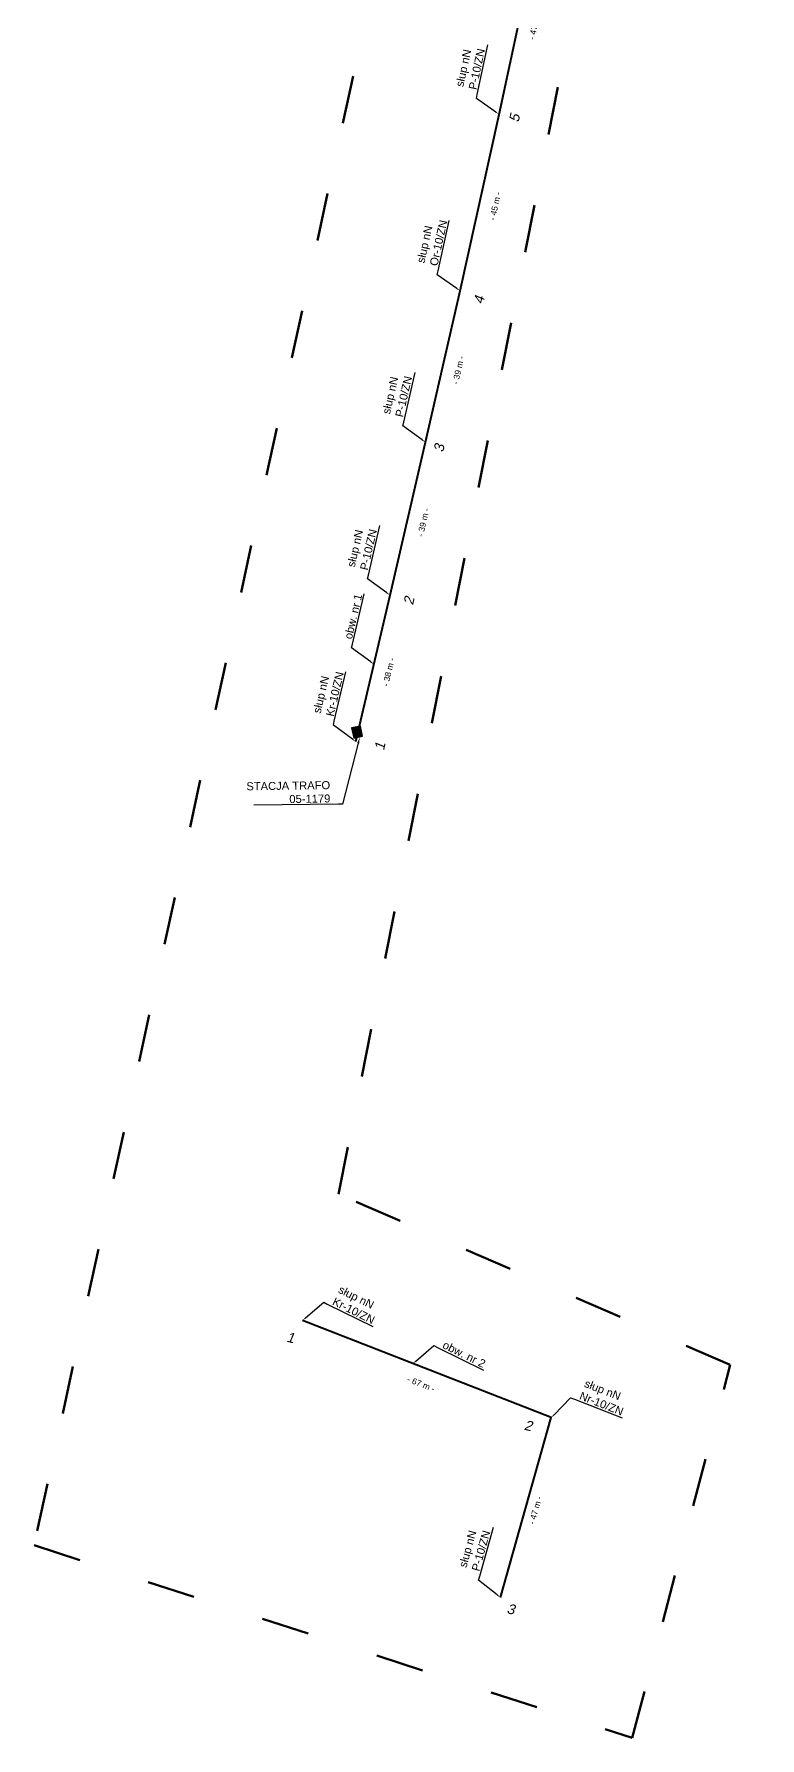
# Model space of a CAD drawing. Header units: metres. Extents: x 7540933 to 7542866, y 5787373 to 5789259.
# Drawn here: x 7541883.4 to 7542064.9, y 5787715.6 to 5788141.4 of the extents above; entities that cross this region are included whole.
import ezdxf
from ezdxf import colors
from ezdxf.entities.mleader import LeaderData, LeaderLine
from ezdxf.math import Vec2, Vec3

# ---------------------------------------------------------------- set-up
doc = ezdxf.new("R2010")
doc.units = ezdxf.units.M
doc.header["$MEASUREMENT"] = 0
doc.linetypes.add('ACAD_ISO03W100', pattern=[30, 12, -18])
for name, color, linetype, lineweight in [('!TELE', 30, 'Continuous', 40), ('!trafo', 6, 'ACAD_ISO03W100', 50), ('_numery slupow etap 4 cz. 2', 7, 'Continuous', 40)]:
    doc.layers.add(name, color=color, linetype=linetype, lineweight=lineweight)
for name, color, linetype in [('!wymiary', 7, 'Continuous'), ('_MM opisy', 7, 'Continuous'), ('_mm trafo', 3, 'Continuous')]:
    doc.layers.add(name, color=color, linetype=linetype)
doc.styles.get("Standard").update_dxf_attribs({"font": 'arial.ttf'})
doc.dimstyles.new('opis linie', dxfattribs={"dimtxt": 1.5, "dimasz": 0.18, "dimexe": 0.18, "dimexo": 0.0625, "dimgap": 2.5, "dimtad": 4, "dimdec": 0, "dimzin": 0, "dimdsep": 46, "dimtxsty": 'Standard', "dimcen": 0.09, "dimse1": 1, "dimse2": 1, "dimsd1": 1, "dimsd2": 1, "dimclrt": 256, "dimadec": 0, "dimazin": 0, "dimtfac": 1, "dimtdec": 0, "dimtofl": 0, "dimtmove": 0, "dimatfit": 3, "dimfxl": 1, "dimtfill": 1, "dimtolj": 1, "dimtzin": 0, "dimarcsym": 0})

# ---------------------------------------------------------------- blocks, each defined once
blk = doc.blocks.new('*D203')
at = {"layer": '!wymiary', "insert": (7541980.15, 5787804.05), "char_height": 1.5, "attachment_point": 5, "rotation": 338.6508, "bg_fill": 3, "box_fill_scale": 1.25, "bg_fill_color": 257, "bg_fill_transparency": 0}
blk.add_mtext('\\A1;- 67 m -', dxfattribs=at)
blk = doc.blocks.new('*D204')
at = {"layer": '!wymiary', "insert": (7542008.7343, 5787772.4921), "char_height": 1.5, "attachment_point": 5, "rotation": 74.201313, "bg_fill": 3, "box_fill_scale": 1.25, "bg_fill_color": 257, "bg_fill_transparency": 0}
blk.add_mtext('\\A1;- 47 m -', dxfattribs=at)
blk = doc.blocks.new('*D255')
at = {"layer": '!wymiary', "insert": (7541972.05, 5787981.96), "char_height": 1.5, "attachment_point": 5, "rotation": 76.8267, "bg_fill": 3, "box_fill_scale": 1.25, "bg_fill_color": 257, "bg_fill_transparency": 0}
blk.add_mtext('\\A1;- 38 m -', dxfattribs=at)
blk = doc.blocks.new('*D256')
at = {"layer": '!wymiary', "insert": (7541980.74, 5788019.38), "char_height": 1.5, "attachment_point": 5, "rotation": 77.0287, "bg_fill": 3, "box_fill_scale": 1.25, "bg_fill_color": 257, "bg_fill_transparency": 0}
blk.add_mtext('\\A1;- 39 m -', dxfattribs=at)
blk = doc.blocks.new('*D257')
at = {"layer": '!wymiary', "insert": (7541989.48, 5788057.43), "char_height": 1.5, "attachment_point": 5, "rotation": 77.1061, "bg_fill": 3, "box_fill_scale": 1.25, "bg_fill_color": 257, "bg_fill_transparency": 0}
blk.add_mtext('\\A1;- 39 m -', dxfattribs=at)
blk = doc.blocks.new('*D258')
at = {"layer": '!wymiary', "insert": (7541998.69, 5788098.42), "char_height": 1.5, "attachment_point": 5, "rotation": 77.5071, "bg_fill": 3, "box_fill_scale": 1.25, "bg_fill_color": 257, "bg_fill_transparency": 0}
blk.add_mtext('\\A1;- 45 m -', dxfattribs=at)
blk = doc.blocks.new('*D259')
at = {"layer": '!wymiary', "insert": (7542008.55, 5788143.58), "char_height": 1.5, "attachment_point": 5, "rotation": 77.8326, "bg_fill": 3, "box_fill_scale": 1.25, "bg_fill_color": 257, "bg_fill_transparency": 0}
blk.add_mtext('\\A1;- 47 m -', dxfattribs=at)
blk = doc.blocks.new('trafo')
at = {"layer": '_mm trafo'}
h = blk.add_hatch(color=256, dxfattribs=at)
h.dxf.hatch_style = 1
h.paths.add_polyline_path([(-1.15, 1.02), (-0.52, -1.51), (1.64, -0.96), (1.01, 1.59)])
at = {"layer": '_mm trafo', "flags": 128}
blk.add_lwpolyline([(-0.52, -1.52), (1.64, -0.96), (0.98, 1.58), (-1.17, 0.99), (-0.52, -1.52)], close=True, dxfattribs=at)

msp = doc.modelspace()

# ---------------------------------------------------------------- linework, layer by layer
at = {"layer": '!TELE', "elevation": 175.02}
msp.add_lwpolyline([(7541963.86, 5787964.59), (7541972.42, 5788001.16), (7541981.23, 5788039.41), (7541989.89, 5788077.24), (7541999.66, 5788121.33), (7542009.62, 5788167.53), (7542019.14, 5788218.2), (7542028.41, 5788269.98), (7542036.77, 5788321.33), (7542045.68, 5788373.42), (7542045.99, 5788397.48), (7542053.1, 5788426.18), (7542064.05, 5788472.74)], dxfattribs=at)
at = {"layer": '!TELE'}
msp.add_lwpolyline([(7541999.97, 5787750.7), (7542012.69, 5787795.64), (7541950.54, 5787819.93)], dxfattribs=at)

# ---------------------------------------------------------------- next in the draw order: leaders
at = {"layer": '_MM opisy'}
ml = msp.add_multileader_mtext('Standard', dxfattribs=at)
ml.set_content('\\pxql;słup nN\\PP-10/ZN', color=256)
ml.set_leader_properties()
ml.build(insert=Vec2(0, 0))
ml.multileader.update_dxf_attribs({"has_text_frame": 1, "text_left_attachment_type": 5, "text_right_attachment_type": 5, "dogleg_length": 1, "arrow_head_size": 1})
ctx = ml.context
ctx.base_point, ctx.char_height, ctx.arrow_head_size, ctx.landing_gap_size, ctx.plane_origin, ctx.plane_x_axis, ctx.plane_y_axis = Vec3(7541994.18, 5788126.31), 2, 1, 1, Vec3(7542001.41, 5788122.71), Vec3(0.210769, 0.977536), Vec3(-0.977536, 0.210769)
ctx.left_attachment, ctx.right_attachment = 5, 5
notes = []
notes.append((ctx, [(0, (1, 1, 0), (7541993.97, 5788125.33), (0.210769, 0.977536), 1, [(0, [(7541999.66, 5788121.33), (7541993.97, 5788125.33)], 0, [])])]))
ctx.mtext.insert, ctx.mtext.text_direction, ctx.mtext.rotation, ctx.mtext.flow_direction = Vec3(7541988.75, 5788128.5), Vec3(0.210769, 0.977536), 1.358435, 5
ctx.mtext.has_bg_fill, ctx.mtext.bg_color, ctx.mtext.bg_scale_factor, ctx.mtext.bg_transparency, ctx.mtext.use_window_bg_color = 1, -1023410175, 1, 0, 1
ml = msp.add_multileader_mtext('Standard', dxfattribs=at)
ml.set_content('\\pxql;słup nN\\POr-10/ZN', color=256)
ml.set_leader_properties()
ml.build(insert=Vec2(0, 0))
ml.multileader.update_dxf_attribs({"has_text_frame": 1, "text_left_attachment_type": 5, "text_right_attachment_type": 5, "dogleg_length": 1, "arrow_head_size": 1})
ctx = ml.context
ctx.base_point, ctx.char_height, ctx.arrow_head_size, ctx.landing_gap_size, ctx.plane_origin, ctx.plane_x_axis, ctx.plane_y_axis = Vec3(7541984.44, 5788082.25), 2, 1, 1, Vec3(7541991.65, 5788078.61), Vec3(0.216318, 0.976323), Vec3(-0.976323, 0.216318)
ctx.left_attachment, ctx.right_attachment = 5, 5
notes.append((ctx, [(0, (1, 1, 0), (7541984.22, 5788081.27), (0.216318, 0.976323), 1, [(0, [(7541989.89, 5788077.24), (7541984.22, 5788081.27)], 0, [])])]))
ctx.mtext.insert, ctx.mtext.text_direction, ctx.mtext.rotation, ctx.mtext.flow_direction = Vec3(7541979.02, 5788084.47), Vec3(0.216318, 0.976323), 1.352754, 5
ctx.mtext.has_bg_fill, ctx.mtext.bg_color, ctx.mtext.bg_scale_factor, ctx.mtext.bg_transparency, ctx.mtext.use_window_bg_color = 1, -1023410175, 1, 0, 1
ml = msp.add_multileader_mtext('Standard', dxfattribs=at)
ml.set_content('\\pxql;słup nN\\PP-10/ZN', color=256)
ml.set_leader_properties()
ml.build(insert=Vec2(0, 0))
ml.multileader.update_dxf_attribs({"has_text_frame": 1, "text_left_attachment_type": 5, "text_right_attachment_type": 5, "dogleg_length": 1, "arrow_head_size": 1})
ctx = ml.context
ctx.base_point, ctx.char_height, ctx.arrow_head_size, ctx.landing_gap_size, ctx.plane_origin, ctx.plane_x_axis, ctx.plane_y_axis = Vec3(7541975.81, 5788044.46), 2, 1, 1, Vec3(7541983, 5788040.77), Vec3(0.223147, 0.974785), Vec3(-0.974785, 0.223147)
ctx.left_attachment, ctx.right_attachment = 5, 5
notes.append((ctx, [(0, (1, 1, 0), (7541975.59, 5788043.48), (0.223147, 0.974785), 1, [(0, [(7541981.23, 5788039.41), (7541975.59, 5788043.48)], 0, [])])]))
ctx.mtext.insert, ctx.mtext.text_direction, ctx.mtext.rotation, ctx.mtext.flow_direction = Vec3(7541970.41, 5788046.72), Vec3(0.223147, 0.974785), 1.345755, 5
ctx.mtext.has_bg_fill, ctx.mtext.bg_color, ctx.mtext.bg_scale_factor, ctx.mtext.bg_transparency, ctx.mtext.use_window_bg_color = 1, -1023410175, 1, 0, 1
ml = msp.add_multileader_mtext('Standard', dxfattribs=at)
ml.set_content('\\pxql;słup nN\\PP-10/ZN', color=256)
ml.set_leader_properties()
ml.build(insert=Vec2(0, 0))
ml.multileader.update_dxf_attribs({"has_text_frame": 1, "text_left_attachment_type": 5, "text_right_attachment_type": 5, "dogleg_length": 1, "arrow_head_size": 1})
ctx = ml.context
ctx.base_point, ctx.char_height, ctx.arrow_head_size, ctx.landing_gap_size, ctx.plane_origin, ctx.plane_x_axis, ctx.plane_y_axis = Vec3(7541967.01, 5788006.21), 2, 1, 1, Vec3(7541974.19, 5788002.51), Vec3(0.224463, 0.974483), Vec3(-0.974483, 0.224463)
ctx.left_attachment, ctx.right_attachment = 5, 5
notes.append((ctx, [(0, (1, 1, 0), (7541966.78, 5788005.24), (0.224463, 0.974483), 1, [(0, [(7541972.42, 5788001.16), (7541966.78, 5788005.24)], 0, [])])]))
ctx.mtext.insert, ctx.mtext.text_direction, ctx.mtext.rotation, ctx.mtext.flow_direction = Vec3(7541961.61, 5788008.48), Vec3(0.224463, 0.974483), 1.344404, 5
ctx.mtext.has_bg_fill, ctx.mtext.bg_color, ctx.mtext.bg_scale_factor, ctx.mtext.bg_transparency, ctx.mtext.use_window_bg_color = 1, -1023410175, 1, 0, 1
ml = msp.add_multileader_mtext('Standard', dxfattribs=at)
ml.set_content('\\pxql;słup nN\\PKr-10/ZN', color=256)
ml.set_leader_properties()
ml.build(insert=Vec2(0, 0))
ml.multileader.update_dxf_attribs({"has_text_frame": 1, "text_left_attachment_type": 5, "text_right_attachment_type": 5, "dogleg_length": 1, "arrow_head_size": 1})
ctx = ml.context
ctx.base_point, ctx.char_height, ctx.arrow_head_size, ctx.landing_gap_size, ctx.plane_origin, ctx.plane_x_axis, ctx.plane_y_axis = Vec3(7541958.47, 5787969.66), 2, 1, 1, Vec3(7541965.63, 5787965.94), Vec3(0.227898, 0.973685), Vec3(-0.973685, 0.227898)
ctx.left_attachment, ctx.right_attachment = 5, 5
notes.append((ctx, [(0, (1, 1, 0), (7541958.24, 5787968.69), (0.227898, 0.973685), 1, [(0, [(7541963.86, 5787964.59), (7541958.24, 5787968.69)], 0, [])])]))
ctx.mtext.insert, ctx.mtext.text_direction, ctx.mtext.rotation, ctx.mtext.flow_direction = Vec3(7541953.08, 5787971.95), Vec3(0.227898, 0.973685), 1.340878, 5
ctx.mtext.has_bg_fill, ctx.mtext.bg_color, ctx.mtext.bg_scale_factor, ctx.mtext.bg_transparency, ctx.mtext.use_window_bg_color = 1, -1023410175, 1, 0, 1
ml = msp.add_multileader_mtext('Standard', dxfattribs=at)
ml.set_content('\\pxql;słup nN\\PKr-10/ZN', color=256)
ml.set_leader_properties()
ml.build(insert=Vec2(0, 0))
ml.multileader.update_dxf_attribs({"has_text_frame": 1, "text_left_attachment_type": 5, "text_right_attachment_type": 5, "dogleg_length": 1, "arrow_head_size": 1})
ctx = ml.context
ctx.base_point, ctx.char_height, ctx.arrow_head_size, ctx.landing_gap_size, ctx.plane_origin, ctx.plane_x_axis, ctx.plane_y_axis = Vec3(7541956.7, 5787824.03), 2, 1, 1, Vec3(7541951.45, 5787817.9), Vec3(0.896138, -0.443776), Vec3(0.443776, 0.896138)
ctx.left_attachment, ctx.right_attachment = 5, 5
notes.append((ctx, [(0, (1, 1, 0), (7541955.81, 5787824.47), (0.896138, -0.443776), 1, [(0, [(7541950.54, 5787819.93), (7541955.81, 5787824.47)], 0, [])])]))
ctx.mtext.insert, ctx.mtext.text_direction, ctx.mtext.rotation, ctx.mtext.flow_direction = Vec3(7541960.16, 5787828.75), Vec3(0.896138, -0.443776), 5.823378, 5
ctx.mtext.has_bg_fill, ctx.mtext.bg_color, ctx.mtext.bg_scale_factor, ctx.mtext.bg_transparency, ctx.mtext.use_window_bg_color = 1, -1023410175, 1, 0, 1
ml = msp.add_multileader_mtext('Standard', dxfattribs=at)
ml.set_content('\\pxql;słup nN\\PNr-10/ZN', color=256)
ml.set_leader_properties()
ml.build(insert=Vec2(0, 0))
ml.multileader.update_dxf_attribs({"has_text_frame": 1, "text_left_attachment_type": 5, "text_right_attachment_type": 5, "dogleg_length": 1, "arrow_head_size": 1})
ctx = ml.context
ctx.base_point, ctx.char_height, ctx.arrow_head_size, ctx.landing_gap_size, ctx.plane_origin, ctx.plane_x_axis, ctx.plane_y_axis = Vec3(7542018.47, 5787800.26), 2, 1, 1, Vec3(7542013.77, 5787793.69), Vec3(0.931379, -0.36405), Vec3(0.36405, 0.931379)
ctx.left_attachment, ctx.right_attachment = 5, 5
notes.append((ctx, [(0, (1, 1, 0), (7542017.54, 5787800.62), (0.931379, -0.36405), 1, [(0, [(7542012.69, 5787795.64), (7542017.54, 5787800.62)], 0, [])])]))
ctx.mtext.insert, ctx.mtext.text_direction, ctx.mtext.rotation, ctx.mtext.flow_direction = Vec3(7542021.5, 5787805.27), Vec3(0.931379, -0.36405), 5.910572, 5
ctx.mtext.has_bg_fill, ctx.mtext.bg_color, ctx.mtext.bg_scale_factor, ctx.mtext.bg_transparency, ctx.mtext.use_window_bg_color = 1, -1023410175, 1, 0, 1
ml = msp.add_multileader_mtext('Standard', dxfattribs=at)
ml.set_content('\\pxql;słup nN\\PP-10/ZN', color=256)
ml.set_leader_properties()
ml.build(insert=Vec2(0, 0))
ml.multileader.update_dxf_attribs({"has_text_frame": 1, "text_left_attachment_type": 5, "text_right_attachment_type": 5, "dogleg_length": 1, "arrow_head_size": 1})
ctx = ml.context
ctx.base_point, ctx.char_height, ctx.arrow_head_size, ctx.landing_gap_size, ctx.plane_origin, ctx.plane_x_axis, ctx.plane_y_axis = Vec3(7541994.82, 5787756.02), 2, 1, 1, Vec3(7542001.81, 5787751.97), Vec3(0.272258, 0.962224), Vec3(-0.962224, 0.272258)
ctx.left_attachment, ctx.right_attachment = 5, 5
notes.append((ctx, [(0, (1, 1, 0), (7541994.54, 5787755.05), (0.272258, 0.962224), 1, [(0, [(7541999.97, 5787750.7), (7541994.54, 5787755.05)], 0, [])])]))
ctx.mtext.insert, ctx.mtext.text_direction, ctx.mtext.rotation, ctx.mtext.flow_direction = Vec3(7541989.54, 5787758.55), Vec3(0.272258, 0.962224), 1.295057, 5
ctx.mtext.has_bg_fill, ctx.mtext.bg_color, ctx.mtext.bg_scale_factor, ctx.mtext.bg_transparency, ctx.mtext.use_window_bg_color = 1, -1023410175, 1, 0, 1
for ctx, leaders in notes:
    for number, flags, end, landing, length, lines in leaders:
        leader = LeaderData()
        leader.index, (leader.has_last_leader_line, leader.has_dogleg_vector, leader.attachment_direction) = number, flags
        leader.last_leader_point, leader.dogleg_vector, leader.dogleg_length = Vec3(end), Vec3(landing), length
        for number, points, colour, breaks in lines:
            line = LeaderLine()
            line.index, line.vertices, line.color, line.breaks = number, Vec3.list(points), colors.encode_raw_color(colour), breaks
            leader.lines.append(line)
        ctx.leaders.append(leader)

# ---------------------------------------------------------------- next in the draw order: linework, layer by layer
at = {"layer": '!trafo', "color": 3}
msp.add_lwpolyline([(7541883.41, 5787763.73), (7542032.96, 5787715.59), (7542057.43, 5787808.8), (7541959.53, 5787851.5), (7542064.86, 5788382.73), (7542020.48, 5788394.71)], close=True, dxfattribs=at)

# ---------------------------------------------------------------- next in the draw order: dimensions: what is measured, and where the dimension line sits
at = {"layer": '!wymiary'}
for p1, p2, picture, middle in [((7541963.86, 5787964.59), (7541972.42, 5788001.16), '*D255', (7541972.05, 5787981.96)), ((7541950.54, 5787819.93), (7542012.69, 5787795.64), '*D203', (7541980.15, 5787804.05))]:
    dim = msp.add_aligned_dim(p1=p1, p2=p2, distance=-0.75, dimstyle='opis linie', override={"dimpost": '- <> m -'}, dxfattribs=at)
    dim.commit()
    dim.dimension.update_dxf_attribs({"geometry": picture, "text_midpoint": middle})

# ---------------------------------------------------------------- next in the draw order: block references
at = {"rotation": 357.3066721443945}
msp.add_blockref('trafo', (7541963.92, 5787966.95), dxfattribs=at)

# ---------------------------------------------------------------- next in the draw order: texts
at = {"layer": '_numery slupow etap 4 cz. 2', "oblique": 10}
for rotation, p in [(77.7491, (7541970.87, 5787962.25)), (346.8099, (7541946.36, 5787814.66))]:
    msp.add_text('1', height=2.5, rotation=rotation, dxfattribs=at).set_placement(p)

# ---------------------------------------------------------------- next in the draw order: dimensions: what is measured, and where the dimension line sits
at = {"layer": '!wymiary'}
for p1, p2, picture, middle in [((7541972.42, 5788001.16), (7541981.23, 5788039.41), '*D256', (7541980.74, 5788019.38)), ((7542012.69, 5787795.64), (7541999.97, 5787750.7), '*D204', (7542008.73, 5787772.49))]:
    dim = msp.add_aligned_dim(p1=p1, p2=p2, distance=-0.75, dimstyle='opis linie', override={"dimpost": '- <> m -'}, dxfattribs=at)
    dim.commit()
    dim.dimension.update_dxf_attribs({"geometry": picture, "text_midpoint": middle})

# ---------------------------------------------------------------- next in the draw order: leaders
at = {"layer": '_MM opisy'}
ml = msp.add_multileader_mtext('Standard', dxfattribs=at)
ml.set_content('\\pxql;{\\C1;obw. nr 2}', color=256)
ml.set_leader_properties()
ml.build(insert=Vec2(0, 0))
ml.multileader.update_dxf_attribs({"has_text_frame": 1, "text_left_attachment_type": 5, "text_right_attachment_type": 5, "dogleg_length": 1, "arrow_head_size": 1})
ctx = ml.context
ctx.base_point, ctx.char_height, ctx.arrow_head_size, ctx.landing_gap_size, ctx.plane_origin, ctx.plane_x_axis, ctx.plane_y_axis = Vec3(7541984.25, 5787813.21), 2, 1, 1, Vec3(7541978.99, 5787807.08), Vec3(0.896138, -0.443776), Vec3(0.443776, 0.896138)
ctx.left_attachment, ctx.right_attachment = 5, 5
notes = []
notes.append((ctx, [(0, (1, 1, 0), (7541983.35, 5787813.65), (0.896138, -0.443776), 1, [(0, [(7541978.08, 5787809.11), (7541983.35, 5787813.65)], 0, [])])]))
ctx.mtext.insert, ctx.mtext.text_direction, ctx.mtext.rotation, ctx.mtext.flow_direction = Vec3(7541986.22, 5787814.92), Vec3(0.896138, -0.443776), 5.823378, 5
ctx.mtext.has_bg_fill, ctx.mtext.bg_color, ctx.mtext.bg_scale_factor, ctx.mtext.bg_transparency, ctx.mtext.use_window_bg_color = 1, -1023410175, 1, 0, 1
at = {"layer": '_mm trafo', "color": 3}
ml = msp.add_multileader_mtext('Standard', dxfattribs=at)
ml.set_content('STACJA TRAFO\\P05-1179', color=3)
ml.set_leader_properties()
ml.build(insert=Vec2(0, 0))
ml.multileader.update_dxf_attribs({"has_text_frame": 1, "text_left_attachment_type": 5, "text_right_attachment_type": 5, "dogleg_length": 1, "arrow_head_size": 1.5})
ctx = ml.context
ctx.base_point, ctx.char_height, ctx.arrow_head_size, ctx.plane_origin, ctx.plane_x_axis, ctx.plane_y_axis = Vec3(7541934.8, 5787948.61), 2, 1.5, Vec3(7541968.06, 5787934.85), Vec3(0.999891, 0.014731), Vec3(-0.014731, 0.999891)
ctx.left_attachment, ctx.right_attachment, ctx.text_align_type, ctx.attachment_type = 5, 5, 2, 2
notes.append((ctx, [(0, (1, 1, 0), (7541960.5, 5787948.99), (-0.999891, -0.014731), 1, [(0, [(7541964.82, 5787965.66), (7541960.5, 5787948.99)], 0, [])])]))
ctx.mtext.insert, ctx.mtext.text_direction, ctx.mtext.rotation, ctx.mtext.alignment, ctx.mtext.flow_direction = Vec3(7541957.41, 5787954.72), Vec3(0.999891, 0.014731), 0.014731, 3, 5
for ctx, leaders in notes:
    for number, flags, end, landing, length, lines in leaders:
        leader = LeaderData()
        leader.index, (leader.has_last_leader_line, leader.has_dogleg_vector, leader.attachment_direction) = number, flags
        leader.last_leader_point, leader.dogleg_vector, leader.dogleg_length = Vec3(end), Vec3(landing), length
        for number, points, colour, breaks in lines:
            line = LeaderLine()
            line.index, line.vertices, line.color, line.breaks = number, Vec3.list(points), colors.encode_raw_color(colour), breaks
            leader.lines.append(line)
        ctx.leaders.append(leader)

# ---------------------------------------------------------------- next in the draw order: texts
at = {"layer": '_numery slupow etap 4 cz. 2', "oblique": 10}
for s, rotation, p in [('2', 77.7491, (7541978.14, 5787998.59)), ('2', 346.8099, (7542005.74, 5787792.66)), ('3', 346.8099, (7542001.44, 5787746.79))]:
    msp.add_text(s, height=2.5, rotation=rotation, dxfattribs=at).set_placement(p)

# ---------------------------------------------------------------- next in the draw order: dimensions: what is measured, and where the dimension line sits
at = {"layer": '!wymiary'}
dim = msp.add_aligned_dim(p1=(7541981.23, 5788039.41), p2=(7541989.89, 5788077.24), distance=-0.75, dimstyle='opis linie', override={"dimpost": '- <> m -'}, dxfattribs=at)
dim.commit()
dim.dimension.update_dxf_attribs({"geometry": '*D257', "text_midpoint": (7541989.48, 5788057.43)})

# ---------------------------------------------------------------- next in the draw order: leaders
at = {"layer": '_MM opisy', "color": 1}
ml = msp.add_multileader_mtext('Standard', dxfattribs=at)
ml.set_content('\\pxql;{\\C1;obw. nr 1}', color=1)
ml.set_leader_properties()
ml.build(insert=Vec2(0, 0))
ml.multileader.update_dxf_attribs({"has_text_frame": 1, "text_left_attachment_type": 5, "text_right_attachment_type": 5, "dogleg_length": 1, "arrow_head_size": 1})
ctx = ml.context
ctx.base_point, ctx.char_height, ctx.arrow_head_size, ctx.landing_gap_size, ctx.plane_origin, ctx.plane_x_axis, ctx.plane_y_axis = Vec3(7541963.02, 5787988.97), 2, 1, 1, Vec3(7541970.18, 5787985.25), Vec3(0.227898, 0.973685), Vec3(-0.973685, 0.227898)
ctx.left_attachment, ctx.right_attachment = 5, 5
notes = []
notes.append((ctx, [(0, (1, 1, 0), (7541962.79, 5787988), (0.227898, 0.973685), 1, [(0, [(7541968.41, 5787983.9), (7541962.79, 5787988)], 0, [])])]))
ctx.mtext.insert, ctx.mtext.text_direction, ctx.mtext.rotation, ctx.mtext.flow_direction = Vec3(7541960.9, 5787990.49), Vec3(0.227898, 0.973685), 1.340878, 5
ctx.mtext.has_bg_fill, ctx.mtext.bg_color, ctx.mtext.bg_scale_factor, ctx.mtext.bg_transparency, ctx.mtext.use_window_bg_color = 1, -1023410175, 1, 0, 1
for ctx, leaders in notes:
    for number, flags, end, landing, length, lines in leaders:
        leader = LeaderData()
        leader.index, (leader.has_last_leader_line, leader.has_dogleg_vector, leader.attachment_direction) = number, flags
        leader.last_leader_point, leader.dogleg_vector, leader.dogleg_length = Vec3(end), Vec3(landing), length
        for number, points, colour, breaks in lines:
            line = LeaderLine()
            line.index, line.vertices, line.color, line.breaks = number, Vec3.list(points), colors.encode_raw_color(colour), breaks
            leader.lines.append(line)
        ctx.leaders.append(leader)

# ---------------------------------------------------------------- next in the draw order: texts
at = {"layer": '_numery slupow etap 4 cz. 2', "oblique": 10}
msp.add_text('3', height=2.5, rotation=77.7491, dxfattribs=at).set_placement((7541985.68, 5788036.79))

# ---------------------------------------------------------------- next in the draw order: dimensions: what is measured, and where the dimension line sits
at = {"layer": '!wymiary'}
dim = msp.add_aligned_dim(p1=(7541989.89, 5788077.24), p2=(7541999.66, 5788121.33), distance=-0.75, dimstyle='opis linie', override={"dimpost": '- <> m -'}, dxfattribs=at)
dim.commit()
dim.dimension.update_dxf_attribs({"geometry": '*D258', "text_midpoint": (7541998.69, 5788098.42)})

# ---------------------------------------------------------------- next in the draw order: texts
at = {"layer": '_numery slupow etap 4 cz. 2', "oblique": 10}
msp.add_text('4', height=2.5, rotation=77.7491, dxfattribs=at).set_placement((7541995.67, 5788073.8))

# ---------------------------------------------------------------- next in the draw order: dimensions: what is measured, and where the dimension line sits
at = {"layer": '!wymiary'}
dim = msp.add_aligned_dim(p1=(7541999.66, 5788121.33), p2=(7542009.62, 5788167.53), distance=-0.75, dimstyle='opis linie', override={"dimpost": '- <> m -'}, dxfattribs=at)
dim.commit()
dim.dimension.update_dxf_attribs({"geometry": '*D259', "text_midpoint": (7542008.55, 5788143.58)})

# ---------------------------------------------------------------- next in the draw order: texts
at = {"layer": '_numery slupow etap 4 cz. 2', "oblique": 10}
msp.add_text('5', height=2.5, rotation=77.7491, dxfattribs=at).set_placement((7542004.53, 5788119.25))

doc.saveas('drawing.dxf')
